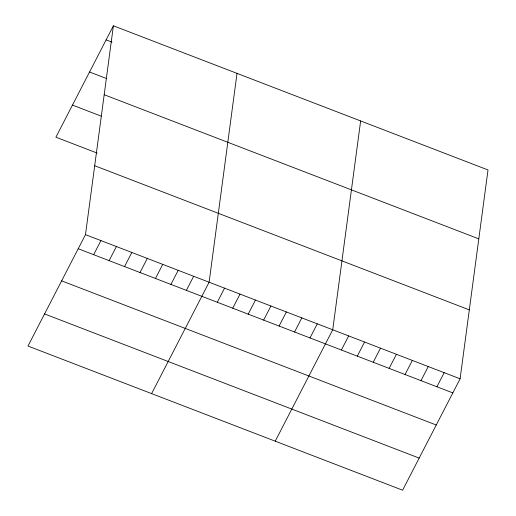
<?xml version="1.0" encoding="UTF-8"?>
<svg xmlns="http://www.w3.org/2000/svg" width="516" height="516" viewBox="0 0 516 516"><rect width="100%" height="100%" fill="white"/><g stroke="black" fill="none" stroke-linecap="round" stroke-linejoin="round"><path stroke-width="0.77" d="M85.482 234.645L113.397 25.8L488.013 169.958L460.104 378.802L402.603 490.2L27.987 346.043L85.482 234.645L460.104 378.802M237.018 73.369L209.109 282.22L151.607 393.618M360.645 120.944L332.73 329.788L275.234 441.186M113.397 25.8L55.896 137.198L97.105 153.059M93.66 254.685L100.936 240.591M109.115 260.632L116.39 246.538M124.562 266.579L131.838 252.485M140.017 272.525L147.292 258.432M155.471 278.472L162.746 264.379M170.925 284.419L178.201 270.326M186.379 290.366L193.655 276.273M217.288 302.26L224.557 288.16M232.735 308.207L240.011 294.107M248.19 314.154L255.465 300.054M263.644 320.101L270.919 306.001M279.098 326.048L286.374 311.948M294.552 331.988L301.828 317.895M310.006 337.935L317.282 323.842M341.379 350.009L348.655 335.916M357.298 356.137L364.573 342.043M373.223 362.264L380.498 348.165M389.141 368.392L396.417 354.292M405.066 374.519L412.342 360.42M420.985 380.64L428.261 366.547M436.904 386.768L444.179 372.675M106.122 39.893L112.004 42.164M89.545 72.008L106.47 78.516M104.18 94.718L478.803 238.876M72.472 105.09L101.168 116.132M94.692 165.726L469.315 309.884M78.206 248.744L452.829 392.895M61.63 280.852L436.252 425.003M44.557 313.934L419.179 458.092"/></g></svg>
